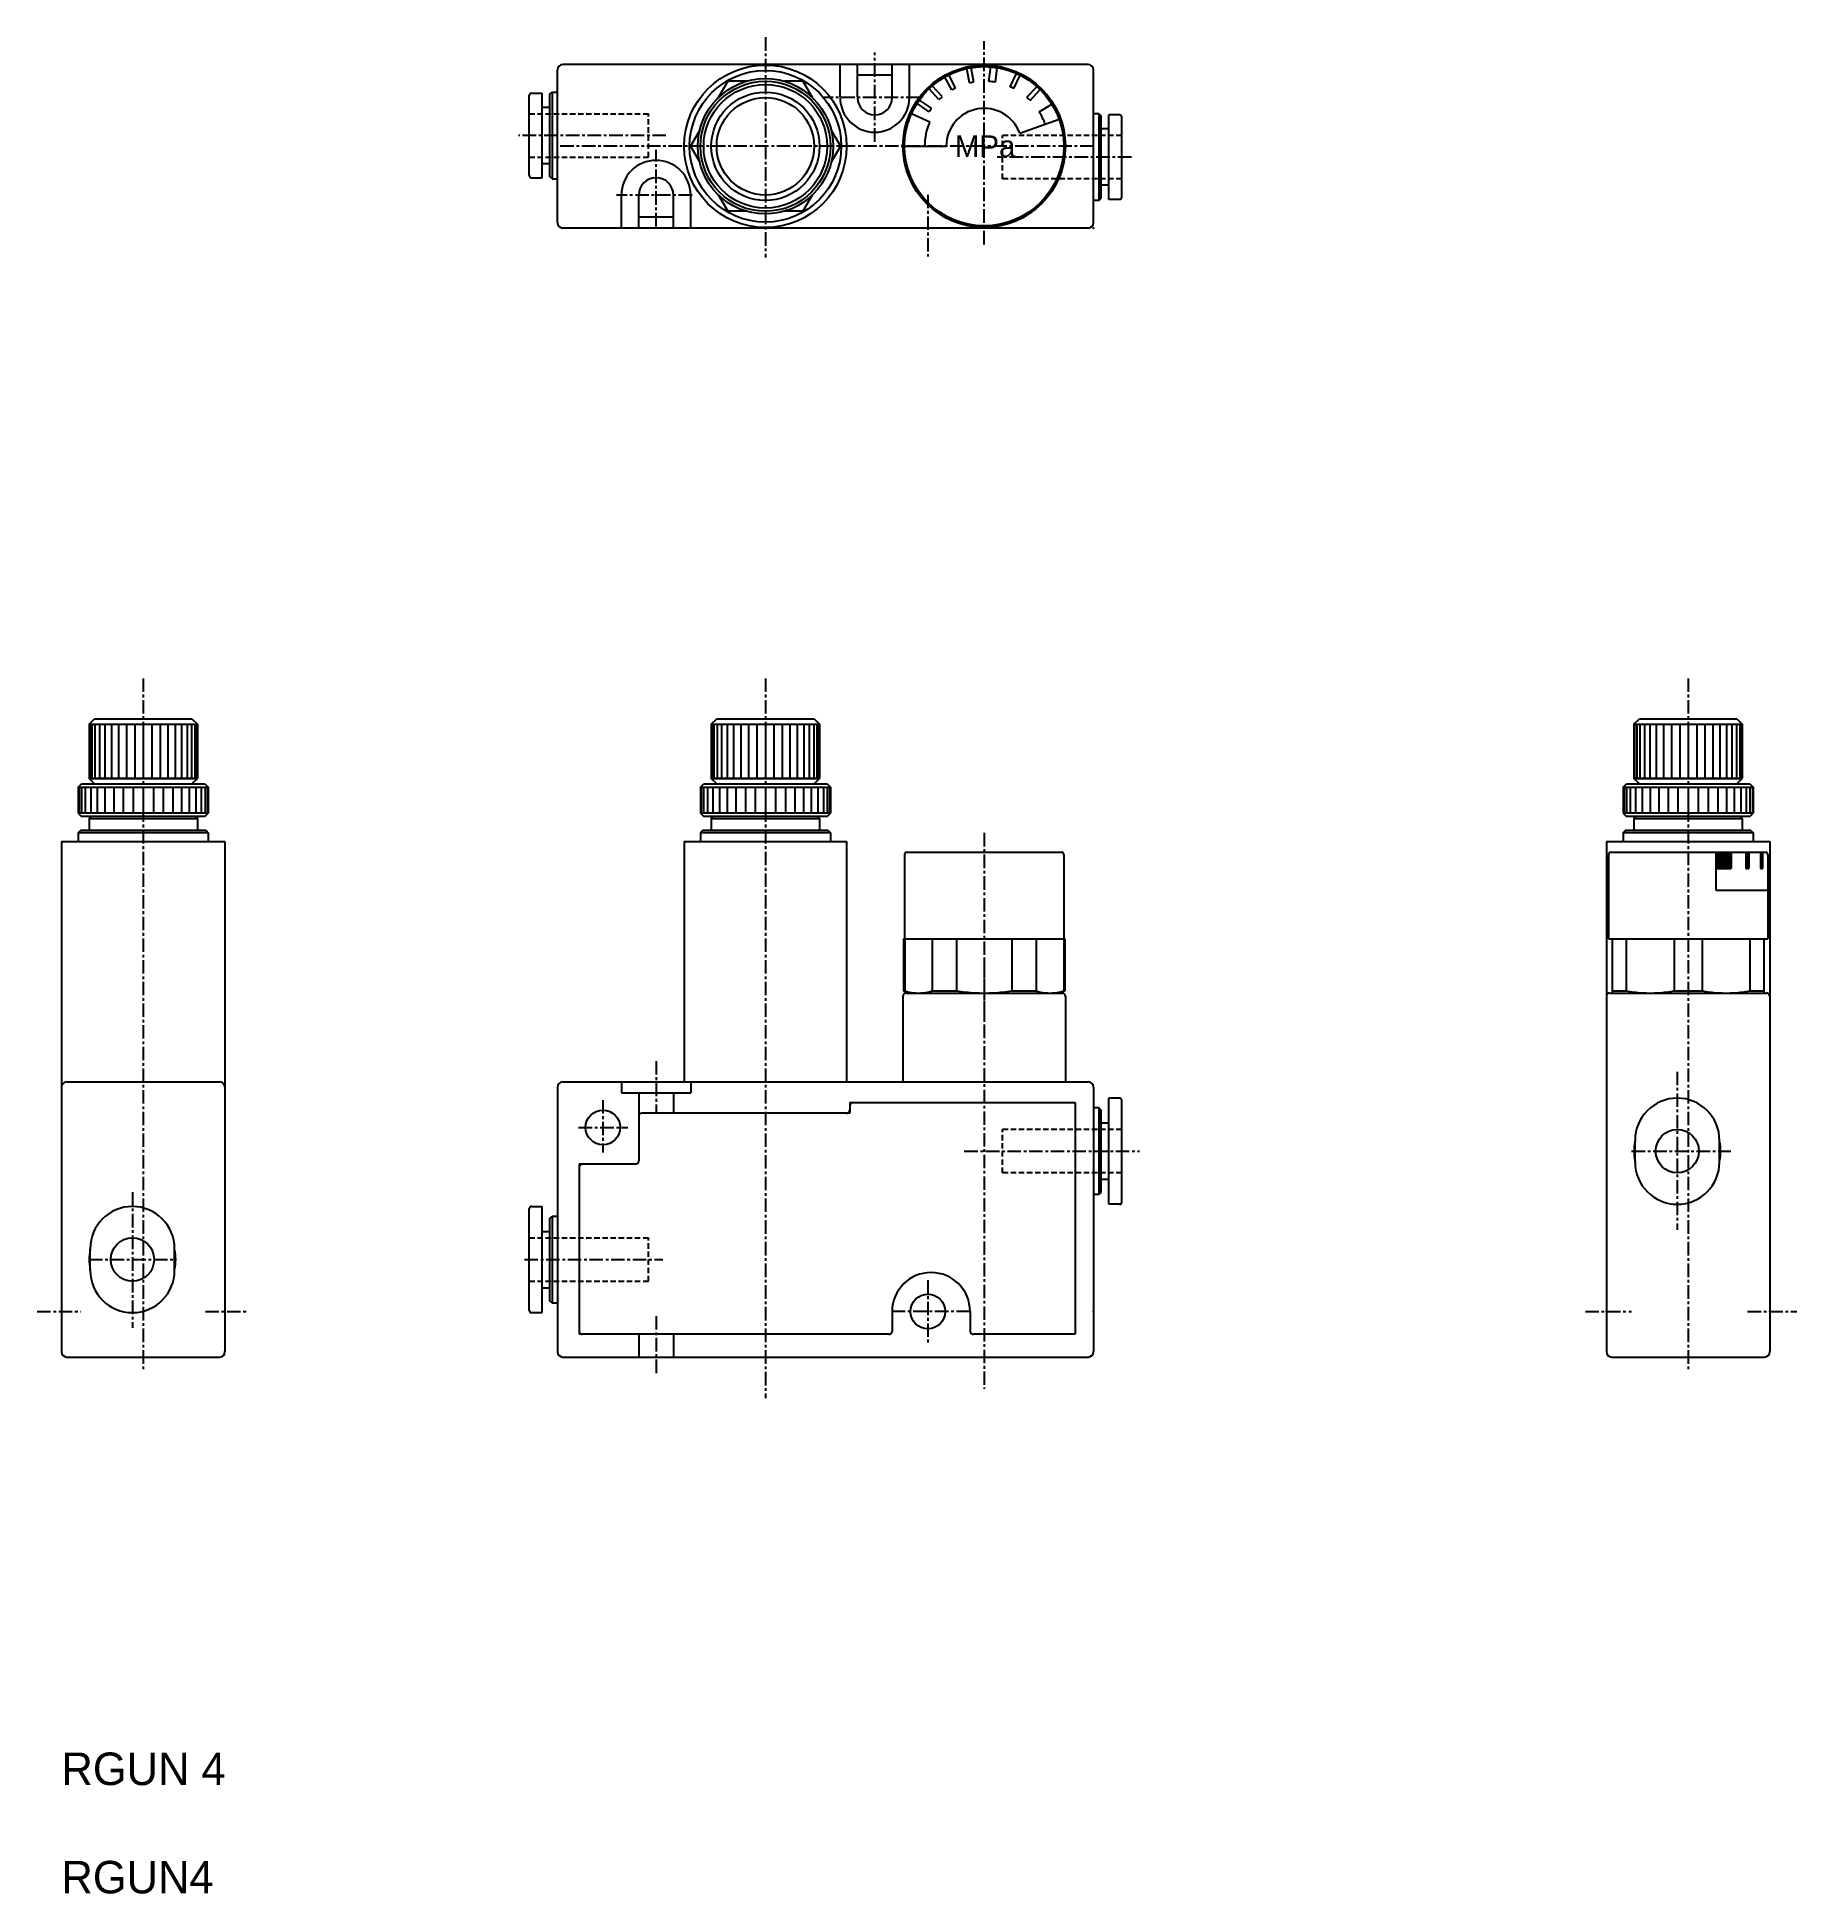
# Model space of a CAD drawing. Extents: x -2 to 160, y 0 to 171.
import ezdxf

# ---------------------------------------------------------------- set-up
doc = ezdxf.new("R2010")
doc.units = 0
doc.linetypes.add('CENTER', pattern=[2, 1.25, -0.25, 0.25, -0.25])
doc.linetypes.add('DASHED', pattern=[0.75, 0.5, -0.25])
doc.layers.get('0').update_dxf_attribs({"linetype": 'CONTINUOUS'})
doc.layers.add('CENTER', color=1, linetype='CENTER')

msp = doc.modelspace()

# ---------------------------------------------------------------- linework, layer by layer
at = {"color": 7, "linetype": 'CONTINUOUS'}
for p, q in [((45.8, 154.2), (45.8, 168.3)), ((94.8, 168.8), (46.3, 168.8)), ((71.9, 165.8), (71.9, 168.8)), ((73.5, 165.8), (73.5, 168.8)), ((76.7, 165.8), (76.7, 168.8)), ((78.3, 165.8), (78.3, 168.8)), ((83.86, 167.1), (83.6, 168.42)), ((83.91, 168.59), (83.64, 168.43)), ((84.25, 167.17), (83.99, 168.5)), ((85.64, 167.23), (85.81, 168.57)), ((86.24, 167.16), (86.41, 168.5)), ((86.49, 168.59), (86.76, 168.43)), ((87.59, 166.75), (88.17, 167.97)), ((95.3, 154.2), (95.3, 168.3)), ((45.1, 166.05), (45.3, 166.25)), ((45.3, 166.25), (45.3, 158.25)), ((45.3, 166.25), (45.8, 166.25)), ((61.54, 167.25), (60.68, 165.77)), ((63.25, 167.25), (61.54, 167.25)), ((68.46, 167.25), (66.75, 167.25)), ((68.46, 167.25), (69.32, 165.77)), ((76.7, 167.8), (73.5, 167.8)), ((81.02, 165.56), (80.12, 166.56)), ((81.32, 165.83), (80.41, 166.83)), ((82.21, 166.45), (81.57, 167.64)), ((82.56, 166.64), (81.93, 167.83)), ((87.95, 166.58), (88.53, 167.8)), ((89.15, 165.77), (90.07, 166.75)), ((89.45, 165.49), (90.37, 166.48)), ((43.2, 158.55), (43.2, 165.95)), ((43.4, 166.15), (44.4, 166.15)), ((44.4, 158.35), (44.4, 166.15)), ((44.4, 164.85), (45.1, 164.85)), ((45.1, 158.45), (45.1, 166.05)), ((80.12, 164.44), (79, 165.19)), ((80.34, 164.77), (79.22, 165.52)), ((79.76, 166.19), (79.49, 166.04)), ((90.29, 164.42), (91.44, 165.13)), ((90.64, 166.19), (90.91, 166.04)), ((78.2, 163.8), (78.2, 163.49)), ((80.18, 163.49), (78.49, 164.24)), ((88.49, 162.45), (92.11, 163.76)), ((92.2, 163.8), (92.2, 163.49)), ((95.8, 164.25), (95.3, 164.25)), ((95.8, 164.25), (95.8, 156.25)), ((96, 164.05), (95.8, 164.25)), ((96, 156.45), (96, 164.05)), ((96.7, 162.85), (96, 162.85)), ((96.7, 156.35), (96.7, 164.15)), ((97.7, 164.15), (96.7, 164.15)), ((97.9, 156.55), (97.9, 163.95)), ((58.93, 162.73), (58.07, 161.25)), ((58.07, 161.25), (58.93, 159.77)), ((71.07, 162.73), (71.93, 161.25)), ((71.93, 161.25), (71.07, 159.77)), ((77.7, 161.25), (81.7, 161.25)), ((44.4, 159.65), (45.1, 159.65)), ((43.4, 158.35), (44.4, 158.35)), ((45.3, 158.25), (45.1, 158.45)), ((45.3, 158.25), (45.8, 158.25)), ((78.2, 159.01), (78.2, 158.7)), ((92.2, 159.01), (92.2, 158.7)), ((51.7, 153.7), (51.7, 156.75)), ((53.3, 153.7), (53.3, 156.75)), ((56.5, 153.7), (56.5, 156.75)), ((58.1, 153.7), (58.1, 156.75)), ((60.68, 156.73), (61.54, 155.25)), ((69.32, 156.73), (68.46, 155.25)), ((79.76, 156.31), (79.49, 156.46)), ((90.91, 156.46), (90.64, 156.31)), ((95.8, 156.25), (95.3, 156.25)), ((95.8, 156.25), (96, 156.45)), ((96.7, 157.65), (96, 157.65)), ((97.7, 156.35), (96.7, 156.35)), ((56.5, 154.7), (53.3, 154.7)), ((63.25, 155.25), (61.54, 155.25)), ((68.46, 155.25), (66.75, 155.25)), ((94.8, 153.7), (46.3, 153.7)), ((83.91, 153.91), (83.64, 154.07)), ((86.76, 154.07), (86.49, 153.91)), ((2.55, 107.9), (3.05, 108.4)), ((3.05, 108.4), (12.05, 108.4)), ((12.05, 108.4), (12.55, 107.9)), ((60, 107.9), (60.5, 108.4)), ((60.5, 108.4), (69.5, 108.4)), ((69.5, 108.4), (70, 107.9)), ((145.2, 107.9), (145.7, 108.4)), ((145.7, 108.4), (154.7, 108.4)), ((154.7, 108.4), (155.2, 107.9)), ((2.55, 107.9), (12.55, 107.9)), ((2.55, 107.9), (2.55, 102.9)), ((2.61, 107.9), (2.61, 102.9)), ((2.79, 107.9), (2.79, 102.9)), ((3.09, 107.9), (3.09, 102.9)), ((3.5, 107.9), (3.5, 102.9)), ((4.01, 107.9), (4.01, 102.9)), ((4.61, 107.9), (4.61, 102.9)), ((5.28, 107.9), (5.28, 102.9)), ((6, 107.9), (6, 102.9)), ((6.77, 107.9), (6.77, 102.9)), ((7.55, 107.9), (7.55, 102.9)), ((8.33, 107.9), (8.33, 102.9)), ((9.1, 107.9), (9.1, 102.9)), ((9.82, 107.9), (9.82, 102.9)), ((10.49, 107.9), (10.49, 102.9)), ((11.09, 107.9), (11.09, 102.9)), ((11.6, 107.9), (11.6, 102.9)), ((12.01, 107.9), (12.01, 102.9)), ((12.31, 107.9), (12.31, 102.9)), ((12.49, 107.9), (12.49, 102.9)), ((12.55, 107.9), (12.55, 102.9)), ((60, 107.9), (70, 107.9)), ((60, 107.9), (60, 102.9)), ((60.06, 107.9), (60.06, 102.9)), ((60.24, 107.9), (60.24, 102.9)), ((60.54, 107.9), (60.54, 102.9)), ((60.95, 107.9), (60.95, 102.9)), ((61.46, 107.9), (61.46, 102.9)), ((62.06, 107.9), (62.06, 102.9)), ((62.73, 107.9), (62.73, 102.9)), ((63.45, 107.9), (63.45, 102.9)), ((64.22, 107.9), (64.22, 102.9)), ((65, 107.9), (65, 102.9)), ((65.78, 107.9), (65.78, 102.9)), ((66.55, 107.9), (66.55, 102.9)), ((67.27, 107.9), (67.27, 102.9)), ((67.94, 107.9), (67.94, 102.9)), ((68.54, 107.9), (68.54, 102.9)), ((69.05, 107.9), (69.05, 102.9)), ((69.46, 107.9), (69.46, 102.9)), ((69.76, 107.9), (69.76, 102.9)), ((69.94, 107.9), (69.94, 102.9)), ((70, 107.9), (70, 102.9)), ((145.2, 107.9), (155.2, 107.9)), ((145.2, 107.9), (145.2, 102.9)), ((145.26, 107.9), (145.26, 102.9)), ((145.45, 107.9), (145.45, 102.9)), ((145.75, 107.9), (145.75, 102.9)), ((146.16, 107.9), (146.16, 102.9)), ((146.67, 107.9), (146.67, 102.9)), ((147.26, 107.9), (147.26, 102.9)), ((147.93, 107.9), (147.93, 102.9)), ((148.66, 107.9), (148.66, 102.9)), ((149.42, 107.9), (149.42, 102.9)), ((150.2, 107.9), (150.2, 102.9)), ((150.99, 107.9), (150.99, 102.9)), ((151.75, 107.9), (151.75, 102.9)), ((152.47, 107.9), (152.47, 102.9)), ((153.14, 107.9), (153.14, 102.9)), ((153.74, 107.9), (153.74, 102.9)), ((154.25, 107.9), (154.25, 102.9)), ((154.66, 107.9), (154.66, 102.9)), ((154.96, 107.9), (154.96, 102.9)), ((155.14, 107.9), (155.14, 102.9)), ((155.2, 107.9), (155.2, 102.9)), ((12.55, 102.9), (2.55, 102.9)), ((2.55, 102.9), (12.55, 102.9)), ((3.05, 102.4), (2.55, 102.9)), ((12.05, 102.4), (12.55, 102.9)), ((70, 102.9), (60, 102.9)), ((60, 102.9), (70, 102.9)), ((60.5, 102.4), (60, 102.9)), ((69.5, 102.4), (70, 102.9)), ((145.2, 102.9), (155.2, 102.9)), ((155.2, 102.9), (145.2, 102.9)), ((145.7, 102.4), (145.2, 102.9)), ((154.7, 102.4), (155.2, 102.9)), ((1.55, 102.1), (1.85, 102.4)), ((1.55, 102.1), (1.55, 99.7)), ((1.55, 102.1), (13.55, 102.1)), ((1.62, 102.1), (1.62, 99.7)), ((1.84, 102.1), (1.84, 99.7)), ((1.85, 102.4), (13.25, 102.4)), ((2.2, 102.1), (2.2, 99.7)), ((2.7, 102.1), (2.7, 99.7)), ((3.31, 102.1), (3.31, 99.7)), ((4.02, 102.1), (4.02, 99.7)), ((4.83, 102.1), (4.83, 99.7)), ((5.7, 102.1), (5.7, 99.7)), ((6.61, 102.1), (6.61, 99.7)), ((7.55, 102.1), (7.55, 99.7)), ((8.49, 102.1), (8.49, 99.7)), ((9.4, 102.1), (9.4, 99.7)), ((10.27, 102.1), (10.27, 99.7)), ((11.08, 102.1), (11.08, 99.7)), ((11.79, 102.1), (11.79, 99.7)), ((12.4, 102.1), (12.4, 99.7)), ((12.9, 102.1), (12.9, 99.7)), ((13.25, 102.4), (13.55, 102.1)), ((13.26, 102.1), (13.26, 99.7)), ((13.48, 102.1), (13.48, 99.7)), ((13.55, 102.1), (13.55, 99.7)), ((59, 102.1), (59.3, 102.4)), ((59, 102.1), (71, 102.1)), ((59, 102.1), (59, 99.7)), ((59.07, 102.1), (59.07, 99.7)), ((59.29, 102.1), (59.29, 99.7)), ((59.3, 102.4), (70.7, 102.4)), ((59.65, 102.1), (59.65, 99.7)), ((60.15, 102.1), (60.15, 99.7)), ((60.76, 102.1), (60.76, 99.7)), ((61.47, 102.1), (61.47, 99.7)), ((62.28, 102.1), (62.28, 99.7)), ((63.15, 102.1), (63.15, 99.7)), ((64.06, 102.1), (64.06, 99.7)), ((65, 102.1), (65, 99.7)), ((65.94, 102.1), (65.94, 99.7)), ((66.85, 102.1), (66.85, 99.7)), ((67.72, 102.1), (67.72, 99.7)), ((68.53, 102.1), (68.53, 99.7)), ((69.24, 102.1), (69.24, 99.7)), ((69.85, 102.1), (69.85, 99.7)), ((70.35, 102.1), (70.35, 99.7)), ((70.7, 102.4), (71, 102.1)), ((70.71, 102.1), (70.71, 99.7)), ((70.93, 102.1), (70.93, 99.7)), ((71, 102.1), (71, 99.7)), ((144.2, 102.1), (144.5, 102.4)), ((144.2, 102.1), (144.2, 99.7)), ((144.2, 102.1), (156.2, 102.1)), ((144.28, 102.1), (144.28, 99.7)), ((144.5, 102.4), (155.9, 102.4)), ((144.5, 102.1), (144.5, 99.7)), ((144.86, 102.1), (144.86, 99.7)), ((145.35, 102.1), (145.35, 99.7)), ((145.96, 102.1), (145.96, 99.7)), ((146.68, 102.1), (146.68, 99.7)), ((147.48, 102.1), (147.48, 99.7)), ((148.35, 102.1), (148.35, 99.7)), ((149.26, 102.1), (149.26, 99.7)), ((150.2, 102.1), (150.2, 99.7)), ((151.14, 102.1), (151.14, 99.7)), ((152.06, 102.1), (152.06, 99.7)), ((152.93, 102.1), (152.93, 99.7)), ((153.73, 102.1), (153.73, 99.7)), ((154.45, 102.1), (154.45, 99.7)), ((155.06, 102.1), (155.06, 99.7)), ((155.55, 102.1), (155.55, 99.7)), ((155.9, 102.4), (156.2, 102.1)), ((155.91, 102.1), (155.91, 99.7)), ((156.13, 102.1), (156.13, 99.7)), ((156.2, 102.1), (156.2, 99.7)), ((13.55, 99.7), (1.55, 99.7)), ((1.55, 99.7), (1.85, 99.4)), ((13.25, 99.4), (1.85, 99.4)), ((2.55, 99.2), (2.75, 99.4)), ((12.35, 99.4), (12.55, 99.2)), ((13.25, 99.4), (13.55, 99.7)), ((71, 99.7), (59, 99.7)), ((59, 99.7), (59.3, 99.4)), ((70.7, 99.4), (59.3, 99.4)), ((60, 99.2), (60.2, 99.4)), ((69.8, 99.4), (70, 99.2)), ((70.7, 99.4), (71, 99.7)), ((156.2, 99.7), (144.2, 99.7)), ((144.2, 99.7), (144.5, 99.4)), ((155.9, 99.4), (144.5, 99.4)), ((145.2, 99.2), (145.4, 99.4)), ((155, 99.4), (155.2, 99.2)), ((155.9, 99.4), (156.2, 99.7)), ((1.55, 97.9), (1.75, 98.1)), ((13.55, 97.9), (1.55, 97.9)), ((1.55, 97.9), (1.55, 97.1)), ((13.35, 98.1), (1.75, 98.1)), ((2.55, 99.2), (12.55, 99.2)), ((2.55, 99.2), (2.55, 98.1)), ((12.55, 99.2), (12.55, 98.1)), ((13.35, 98.1), (13.55, 97.9)), ((13.55, 97.9), (13.55, 97.1)), ((59, 97.9), (59.2, 98.1)), ((71, 97.9), (59, 97.9)), ((59, 97.9), (59, 97.1)), ((70.8, 98.1), (59.2, 98.1)), ((60, 99.2), (70, 99.2)), ((60, 99.2), (60, 98.1)), ((70, 99.2), (70, 98.1)), ((70.8, 98.1), (71, 97.9)), ((71, 97.9), (71, 97.1)), ((144.2, 97.9), (144.4, 98.1)), ((156.2, 97.9), (144.2, 97.9)), ((144.2, 97.9), (144.2, 97.1)), ((156, 98.1), (144.4, 98.1)), ((145.2, 99.2), (155.2, 99.2)), ((145.2, 99.2), (145.2, 98.1)), ((155.2, 99.2), (155.2, 98.1)), ((156, 98.1), (156.2, 97.9)), ((156.2, 97.9), (156.2, 97.1)), ((0, 97.1), (0, 50)), ((0, 97.1), (15.1, 97.1)), ((15.1, 97.1), (15.1, 50)), ((57.5, 97.1), (72.5, 97.1)), ((57.5, 97.1), (57.5, 74.9)), ((72.5, 97.1), (72.5, 74.9)), ((78.05, 96.1), (92.35, 96.1)), ((142.65, 97.1), (142.65, 50)), ((142.65, 97.1), (157.75, 97.1)), ((143.05, 96.1), (157.35, 96.1)), ((152.77, 96.1), (152.77, 92.6)), ((154.17, 96.1), (154.17, 94.6)), ((155.54, 96.1), (155.54, 94.6)), ((155.81, 96.1), (155.81, 94.6)), ((156.89, 96.1), (156.89, 94.6)), ((157.06, 96.1), (157.06, 94.6)), ((157.75, 97.1), (157.75, 50)), ((77.85, 95.9), (77.85, 88.1)), ((92.55, 95.9), (92.55, 88.1)), ((142.85, 95.9), (142.85, 88.1)), ((152.77, 94.6), (154.17, 94.6)), ((155.54, 94.6), (155.81, 94.6)), ((156.89, 94.6), (157.06, 94.6)), ((157.55, 95.9), (157.55, 88.1)), ((152.77, 92.6), (157.55, 92.6)), ((77.75, 88.1), (92.65, 88.1)), ((77.75, 88.1), (77.75, 83.29)), ((77.86, 88.1), (77.86, 83.29)), ((80.41, 88.1), (80.41, 83.29)), ((82.65, 88.1), (82.65, 83.29)), ((87.75, 88.1), (87.75, 83.29)), ((89.99, 88.1), (89.99, 83.29)), ((92.54, 88.1), (92.54, 83.29)), ((92.65, 88.1), (92.65, 83.29)), ((142.85, 88.1), (157.55, 88.1)), ((143.2, 88.1), (143.2, 83.1)), ((144.49, 88.1), (144.49, 83.29)), ((148.91, 88.1), (148.91, 83.29)), ((151.49, 88.1), (151.49, 83.29)), ((155.91, 88.1), (155.91, 83.29)), ((157.2, 88.1), (157.2, 83.1)), ((77.7, 82.8), (77.7, 74.9)), ((77.75, 83.29), (78.2, 83.1)), ((77.75, 83.29), (77.86, 83.29)), ((77.86, 83.29), (78.2, 83.1)), ((78, 83.1), (92.4, 83.1)), ((80.41, 83.29), (82.65, 83.29)), ((87.75, 83.29), (89.99, 83.29)), ((92.2, 83.1), (92.54, 83.29)), ((92.65, 83.29), (92.2, 83.1)), ((92.54, 83.29), (92.65, 83.29)), ((92.7, 82.8), (92.7, 74.9)), ((142.95, 83.1), (157.45, 83.1)), ((143.2, 83.29), (144.49, 83.29)), ((148.91, 83.29), (151.49, 83.29)), ((155.91, 83.29), (157.2, 83.29)), ((0.5, 74.9), (14.6, 74.9)), ((45.8, 74.4), (45.8, 50)), ((46.3, 74.9), (94.8, 74.9)), ((51.7, 74.9), (51.7, 73.9)), ((51.7, 73.9), (58.1, 73.9)), ((53.3, 73.9), (53.3, 71.7)), ((56.5, 73.9), (56.5, 72)), ((58.1, 74.9), (58.1, 73.9)), ((95.3, 74.4), (95.3, 50)), ((72.8, 72), (53.6, 72)), ((72.8, 73), (93.6, 73)), ((72.8, 73), (72.8, 72)), ((93.6, 73), (93.6, 51.6)), ((95.8, 72.5), (95.3, 72.5)), ((95.8, 72.5), (95.8, 64.5)), ((96, 72.3), (95.8, 72.5)), ((96, 64.7), (96, 72.3)), ((96.7, 63.6), (96.7, 73.4)), ((97.7, 73.4), (96.7, 73.4)), ((97.9, 63.8), (97.9, 73.2)), ((53.3, 71.7), (53.3, 67.6)), ((96.7, 71.1), (96, 71.1)), ((145.3, 67.5), (145.3, 69.5)), ((153.1, 67.5), (153.1, 69.5)), ((47.8, 67.3), (47.8, 51.6)), ((53, 67.3), (47.8, 67.3)), ((96.7, 65.9), (96, 65.9)), ((95.8, 64.5), (95.3, 64.5)), ((95.8, 64.5), (96, 64.7)), ((97.7, 63.6), (96.7, 63.6)), ((43.2, 53.8), (43.2, 63.2)), ((43.4, 63.4), (44.4, 63.4)), ((44.4, 53.6), (44.4, 63.4)), ((45.1, 62.3), (45.3, 62.5)), ((45.1, 54.7), (45.1, 62.3)), ((45.3, 62.5), (45.3, 54.5)), ((45.3, 62.5), (45.8, 62.5)), ((44.4, 61.1), (45.1, 61.1)), ((2.65, 57.5), (2.65, 59.5)), ((10.45, 57.5), (10.45, 59.5)), ((44.4, 55.9), (45.1, 55.9)), ((43.4, 53.6), (44.4, 53.6)), ((45.3, 54.5), (45.1, 54.7)), ((45.3, 54.5), (45.8, 54.5)), ((76.7, 53.7), (76.7, 51.9)), ((83.9, 53.7), (83.9, 51.9)), ((76.4, 51.6), (47.8, 51.6)), ((53.3, 51.6), (53.3, 49.5)), ((56.5, 51.6), (56.5, 49.5)), ((93.6, 51.6), (84.2, 51.6)), ((0.5, 49.5), (14.6, 49.5)), ((46.3, 49.5), (94.8, 49.5)), ((143.15, 49.5), (157.25, 49.5))]:
    msp.add_line(p, q, dxfattribs=at)
at = {"color": 3, "linetype": 'DASHED'}
for p, q in [((43.2, 164.25), (54.2, 164.25)), ((54.2, 160.25), (54.2, 164.25)), ((86.9, 158.25), (86.9, 162.25)), ((97.9, 162.25), (86.9, 162.25)), ((43.2, 160.25), (54.2, 160.25)), ((97.9, 158.25), (86.9, 158.25)), ((86.9, 66.5), (86.9, 70.5)), ((97.9, 70.5), (86.9, 70.5)), ((97.9, 66.5), (86.9, 66.5)), ((43.2, 60.5), (54.2, 60.5)), ((54.2, 56.5), (54.2, 60.5)), ((43.2, 56.5), (54.2, 56.5))]:
    msp.add_line(p, q, dxfattribs=at)
at = {"color": 7, "linetype": 'CONTINUOUS'}
for points in [[(77.86, 83.29, 0.048134), (78.71, 83.12, 0.052366), (79.57, 83.12, 0.048154), (80.41, 83.29)], [(82.65, 83.29, 0.025086), (84.35, 83.12, 0.025644), (86.05, 83.12, 0.025089), (87.75, 83.29)], [(89.99, 83.29, 0.048134), (90.83, 83.12, 0.052366), (91.69, 83.12, 0.048154), (92.54, 83.29)], [(144.49, 83.29, 0.028832), (145.96, 83.12, 0.029683), (147.44, 83.12, 0.028837), (148.91, 83.29)], [(151.49, 83.29, 0.028832), (152.96, 83.12, 0.029683), (154.44, 83.12, 0.028837), (155.91, 83.29)]]:
    msp.add_lwpolyline(points, format="xyb", dxfattribs=at)
for centre, radius in [((65, 161.25), 7.5), ((65, 161.25), 7), ((85.2, 161.25), 7.5), ((85.2, 161.25), 7.35), ((65, 161.25), 6.25), ((65, 161.25), 6), ((65, 161.25), 5.7), ((65, 161.25), 5), ((65, 161.25), 4.5), ((50, 70.7), 1.6), ((149.2, 68.5), 2), ((6.55, 58.5), 2), ((80, 53.7), 1.6)]:
    msp.add_circle(centre, radius, dxfattribs=at)
for centre, radius, start, end in [((46.3, 168.3), 0.5, 90, 180), ((85.2, 161.25), 7.45, 90, 99.984), ((85.2, 161.25), 7.45, 80.016, 90), ((94.8, 168.3), 0.5, 0, 90), ((85.2, 161.25), 6, 116.0898, 119.9102), ((85.2, 161.25), 6, 99.0898, 102.9102), ((85.2, 161.25), 6, 80.034, 85.766), ((85.2, 161.25), 6, 62.6898, 66.5102), ((43.4, 165.95), 0.2, 90, 180), ((75.1, 165.75), 3.2, 180, 0), ((75.1, 165.75), 1.6, 180, 0), ((85.2, 161.25), 7.45, 140.016, 159.984), ((85.2, 161.25), 6, 144.0898, 147.9102), ((85.2, 161.25), 6, 130.2898, 134.1102), ((85.2, 161.25), 3.5, 20, 180), ((85.2, 161.25), 6, 44.9898, 48.8102), ((85.2, 161.25), 7.45, 20.016, 39.984), ((85.2, 161.25), 5.5, 156, 180), ((85.2, 161.25), 6, 20, 31.9), ((97.7, 163.95), 0.2, 0, 90), ((54.9, 156.75), 3.2, 0, 180), ((43.4, 158.55), 0.2, 180, 270), ((54.9, 156.75), 1.6, 360, 180), ((85.2, 161.25), 7.45, 200.016, 219.9841), ((85.2, 161.25), 7.45, 320.016, 339.984), ((97.7, 156.55), 0.2, 270, 0), ((46.3, 154.2), 0.5, 180, 270), ((85.2, 161.25), 7.45, 260.016, 279.984), ((94.8, 154.2), 0.5, 270, 0), ((78.05, 95.9), 0.2, 90, 180), ((92.35, 95.9), 0.2, 0, 90), ((143.05, 95.9), 0.2, 90, 180), ((157.35, 95.9), 0.2, 0, 90), ((78, 82.8), 0.3, 90, 180), ((92.4, 82.8), 0.3, 0, 90), ((142.95, 82.8), 0.3, 90, 180), ((157.45, 82.8), 0.3, 0, 90), ((0.5, 74.4), 0.5, 90, 180), ((14.6, 74.4), 0.5, 0, 90), ((46.3, 74.4), 0.5, 90, 180), ((94.8, 74.4), 0.5, 0, 90), ((53.6, 71.7), 0.3, 90, 180), ((72.5, 72.3), 0.3, 270, 0), ((73.1, 72.7), 0.3, 90, 180), ((97.7, 73.2), 0.2, 0, 90), ((149.2, 69.5), 3.9, 0, 180), ((149.2, 68.5), 4, 167.1614, 192.8386), ((149.2, 68.5), 4, 347.1614, 12.8386), ((48.1, 67), 0.3, 90, 180), ((53, 67.6), 0.3, 270, 0), ((149.2, 67.5), 3.9, 180, 0), ((97.7, 63.8), 0.2, 270, 0), ((6.55, 59.5), 3.9, 0, 180), ((43.4, 63.2), 0.2, 90, 180), ((6.55, 58.5), 4, 167.1614, 192.8386), ((6.55, 58.5), 4, 347.1614, 12.8386), ((6.55, 57.5), 3.9, 180, 0), ((80.3, 53.7), 3.6, 0, 180), ((43.4, 53.8), 0.2, 180, 270), ((48.1, 51.9), 0.3, 180, 270), ((76.4, 51.9), 0.3, 270, 0), ((84.2, 51.9), 0.3, 180, 270), ((0.5, 50), 0.5, 180, 270), ((14.6, 50), 0.5, 270, 0), ((46.3, 50), 0.5, 180, 270), ((94.8, 50), 0.5, 270, 0), ((143.15, 50), 0.5, 180, 270), ((157.25, 50), 0.5, 270, 0)]:
    msp.add_arc(centre, radius, start, end, dxfattribs=at)
for p in [(80, 153.7), (95.3, 153.7), (0, 53.7), (15.1, 53.7), (80, 53.7), (95.3, 53.7), (142.65, 53.7), (157.75, 53.7)]:
    msp.add_point(p, dxfattribs=at)
for points in [[(152.77, 96.1), (152.77, 94.6), (154.17, 96.1), (154.17, 94.6)], [(155.54, 94.6), (155.54, 96.1), (155.81, 94.6), (155.81, 96.1)], [(156.89, 94.6), (156.89, 96.1), (157.06, 94.6), (157.06, 96.1)]]:
    msp.add_solid(points, dxfattribs=at)
at = {"layer": 'CENTER', "color": 1, "linetype": 'CENTER'}
for p, q in [((65, 171.32), (65, 151)), ((75.1, 161.66), (75.1, 169.92)), ((85.2, 152.19), (85.2, 170.94)), ((79.25, 165.75), (70.25, 165.75)), ((55.82, 162.25), (42.19, 162.25)), ((95.3, 161.25), (45.8, 161.25)), ((54.9, 153.86), (54.9, 160.93)), ((98.79, 160.25), (86.4, 160.25)), ((58.24, 156.75), (51.26, 156.75)), ((80, 156.78), (80, 151.08)), ((7.55, 112.14), (7.55, 48.2)), ((65, 112.14), (65, 45.7)), ((150.2, 112.14), (150.2, 48.34)), ((85.2, 97.87), (85.2, 80.45)), ((85.2, 86.18), (85.2, 46.57)), ((54.9, 76.82), (54.9, 72)), ((149.2, 75.84), (149.2, 61.24)), ((50, 73.22), (50, 68.37)), ((47.75, 70.7), (52.31, 70.7)), ((83.35, 68.5), (99.55, 68.5)), ((144.98, 68.5), (154.13, 68.5)), ((6.55, 64.72), (6.55, 52.21)), ((2.53, 58.5), (10.48, 58.5)), ((42.75, 58.5), (55.52, 58.5)), ((80, 56.61), (80, 50.73)), ((-2.25, 53.7), (1.79, 53.7)), ((13.29, 53.7), (17.19, 53.7)), ((54.9, 53.28), (54.9, 47.87)), ((83.9, 53.7), (76.7, 53.7)), ((140.71, 53.7), (144.97, 53.7)), ((155.69, 53.7), (160.24, 53.7))]:
    msp.add_line(p, q, dxfattribs=at)

# ---------------------------------------------------------------- texts
at = {"color": 7, "linetype": 'CONTINUOUS', "width": 1.017891}
msp.add_text('MPa', height=2, dxfattribs=at).set_placement((82.49, 160.25))
for s, p in [('RGUN 4', (0, 10)), ('RGUN4', (0, 0))]:
    msp.add_text(s, height=3).set_placement(p)

doc.saveas('drawing.dxf')
